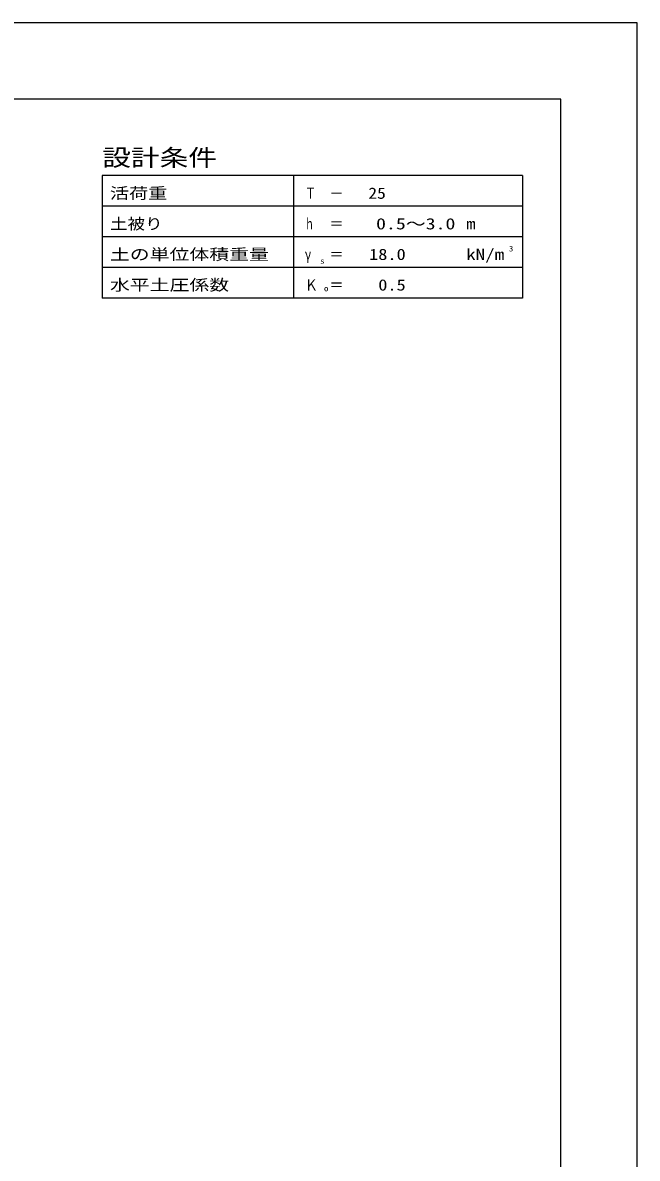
# Model space of a CAD drawing. Units: millimetres at full size; details may follow other scales. Extents: x 0 to 42050, y 0 to 29700.
# Drawn here: x 34009 to 42050, y 14850 to 29700 of the extents above; entities that cross this region are included whole.
import ezdxf
from ezdxf.enums import TextEntityAlignment as Align

# ---------------------------------------------------------------- set-up
doc = ezdxf.new("R2010")
doc.units = ezdxf.units.MM
for name, color, linetype, lineweight in [('D-TTL', 2, 'Continuous', 25), ('D-TTL-FRAM', 2, 'Continuous', 25), ('D-TTL-LINE', 7, 'Continuous', 25), ('D-TTL-TXT', 7, 'Continuous', 25)]:
    doc.layers.add(name, color=color, linetype=linetype, lineweight=lineweight)
doc.styles.add('ＭＳ ゴシック', font='')
doc.styles.get('ＭＳ ゴシック').set_extended_font_data('MS Gothic')

msp = doc.modelspace()

# ---------------------------------------------------------------- linework, layer by layer
at = {"layer": 'D-TTL'}
for points in [[(0, 0), (42050, 0), (42050, 29700), (0, 29700)], [(1000, 1000), (41050, 1000), (41050, 28700), (1000, 28700)]]:
    msp.add_lwpolyline(points, close=True, dxfattribs=at)
at = {"layer": 'D-TTL-FRAM'}
for p, q in [((40550, 27700), (35050, 27700)), ((35050, 27700), (35050, 26100)), ((40550, 27700), (40550, 26100)), ((40550, 26100), (35050, 26100))]:
    msp.add_line(p, q, dxfattribs=at)
at = {"layer": 'D-TTL-LINE'}
for p, q in [((37550, 27700), (37550, 26100)), ((40550, 27300), (35050, 27300)), ((40550, 26900), (35050, 26900)), ((40550, 26500), (35050, 26500))]:
    msp.add_line(p, q, dxfattribs=at)

# ---------------------------------------------------------------- texts
at = {"layer": 'D-TTL-TXT', "style": 'ＭＳ ゴシック'}
for s, height, width, p in [('設計条件', 219.9, 1.25, (35050, 27760)), ('活荷重', 146.6, 1.25, (35150, 27353.333)), ('Ｔ', 146.6, 0.75, (37700, 27353.333)), ('－', 146.6, 0.95, (38020, 27353.333)), ('土被り', 146.6, 1.15, (35150, 26953.333)), ('ｈ', 146.6, 0.6, (37700, 26953.333)), ('＝', 146.6, 0.95, (38020, 26953.333)), ('m', 146.6, 1.25, (39810, 26953.333)), ('土の単位体積重量', 146.6, 1.3, (35150, 26553.333)), ('kN/m', 146.6, 1.25, (39810, 26553.333)), ('3', 73.31, 1.15, (40370, 26686.667)), ('γ', 146.6, 0.75, (37700, 26553.333)), ('s', 73.31, 1.15, (37900, 26526.667)), ('＝', 146.6, 0.95, (38020, 26553.333)), ('水平土圧係数', 146.6, 1.3, (35150, 26153.333)), ('Ｋ', 146.6, 0.85, (37700, 26153.333)), ('＝', 146.6, 0.95, (38020, 26153.333)), ('o', 73.31, 1.2, (37950, 26166.667))]:
    msp.add_text(s, height=height, dxfattribs=dict(at, width=width)).set_placement(p, align=Align.BOTTOM_LEFT)
for s, width, p in [('25', 1.15, (38760.102, 27353.333)), ('0.5～3.0', 1.3, (39669.746, 26953.333)), ('18.0', 1.2, (39020, 26553.333)), ('0.5', 1.2, (39020, 26153.333))]:
    msp.add_text(s, height=146.6, dxfattribs=dict(at, width=width)).set_placement(p, align=Align.BOTTOM_RIGHT)

doc.saveas('drawing.dxf')
